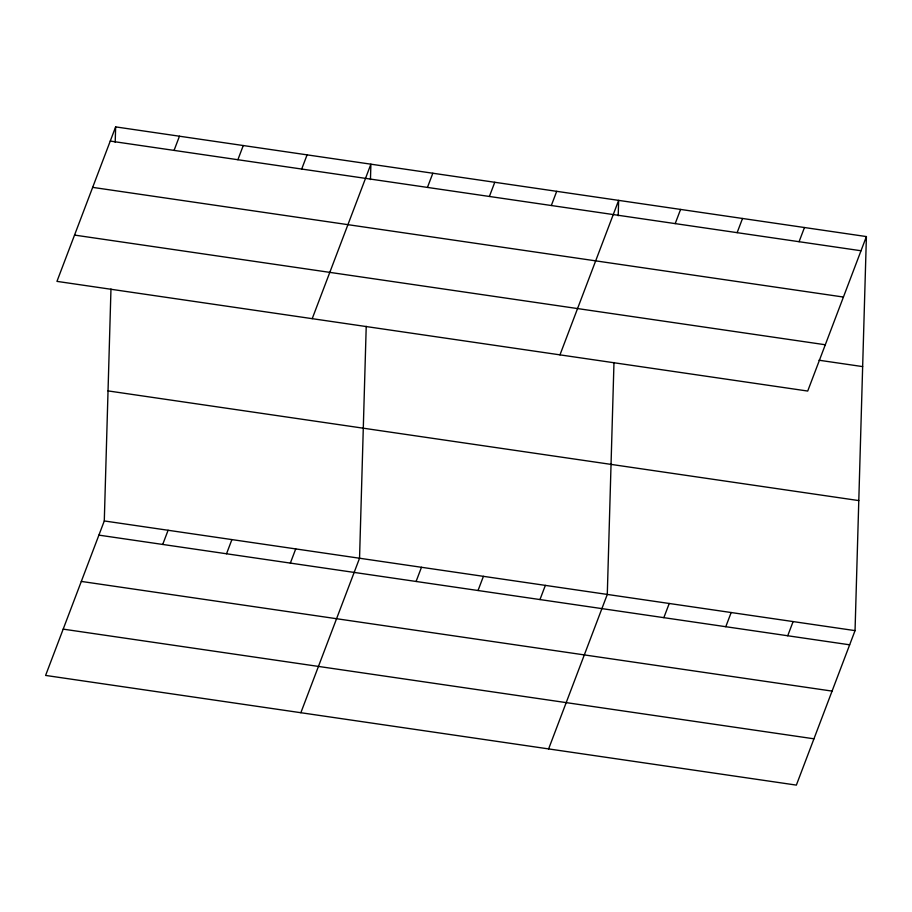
<?xml version="1.0" encoding="UTF-8"?>
<svg xmlns="http://www.w3.org/2000/svg" width="912" height="912" viewBox="0 0 912 912"><rect width="100%" height="100%" fill="white"/><g stroke="black" fill="none" stroke-linecap="round" stroke-linejoin="round"><path stroke-width="1.37" d="M866.4 236.573L807.713 391.054L56.954 281.375L115.642 126.893L866.4 236.573L855.046 630.625L796.358 785.107L45.6 675.427L104.287 520.946L110.968 289.024M115.197 142.272L115.642 126.893M366.225 326.314L359.545 558.235L300.857 712.717M370.454 179.561L370.899 164.183L312.212 318.676M613.981 362.509L607.289 594.43L548.614 748.912M618.211 215.756L618.644 200.378L559.968 354.871M174.067 150.4L179.459 136.207M237.884 159.714L243.265 145.532M301.701 169.039L307.082 154.858M162.712 544.441L168.104 530.26M226.529 553.766L231.91 539.585M427.443 187.416L432.835 173.234M290.347 563.092L295.727 548.91M489.391 196.456L494.771 182.275M551.327 205.508L556.708 191.326M416.089 581.468L421.481 567.275M478.036 590.509L483.417 576.327M675.199 223.611L680.591 209.418M539.972 599.56L545.353 585.379M737.135 232.651L742.528 218.47M799.072 241.703L804.464 227.521M663.845 617.652L669.237 603.47M725.781 626.704L731.173 612.522M787.717 635.755L793.109 621.574M110.249 141.075L861.008 250.754M92.659 187.37L843.429 297.05M74.545 235.079L825.303 344.759M819.01 360.229L862.649 366.601M108.038 390.906L858.796 500.585M104.287 520.946L855.046 630.625M98.895 535.127L849.653 644.807M81.305 581.423L832.075 691.102M63.19 629.132L813.949 738.811"/></g></svg>
